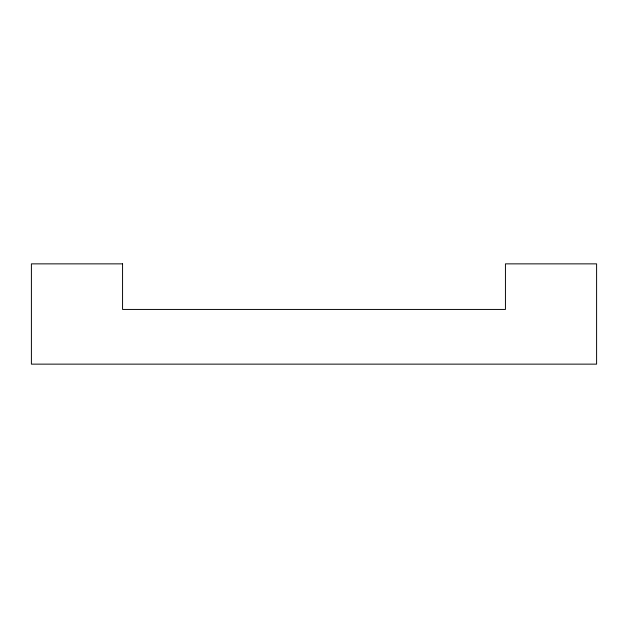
<?xml version="1.0" encoding="UTF-8"?>
<svg xmlns="http://www.w3.org/2000/svg" width="628" height="628" viewBox="0 0 628 628"><rect width="100%" height="100%" fill="white"/><g stroke="black" fill="none" stroke-linecap="round" stroke-linejoin="round"><path stroke-width="0.94" d="M122.562 263.862L31.4 263.862L31.4 364.138L596.6 364.138L596.6 263.862L505.438 263.862L505.438 309.439L122.562 309.439L122.562 263.862"/></g></svg>
